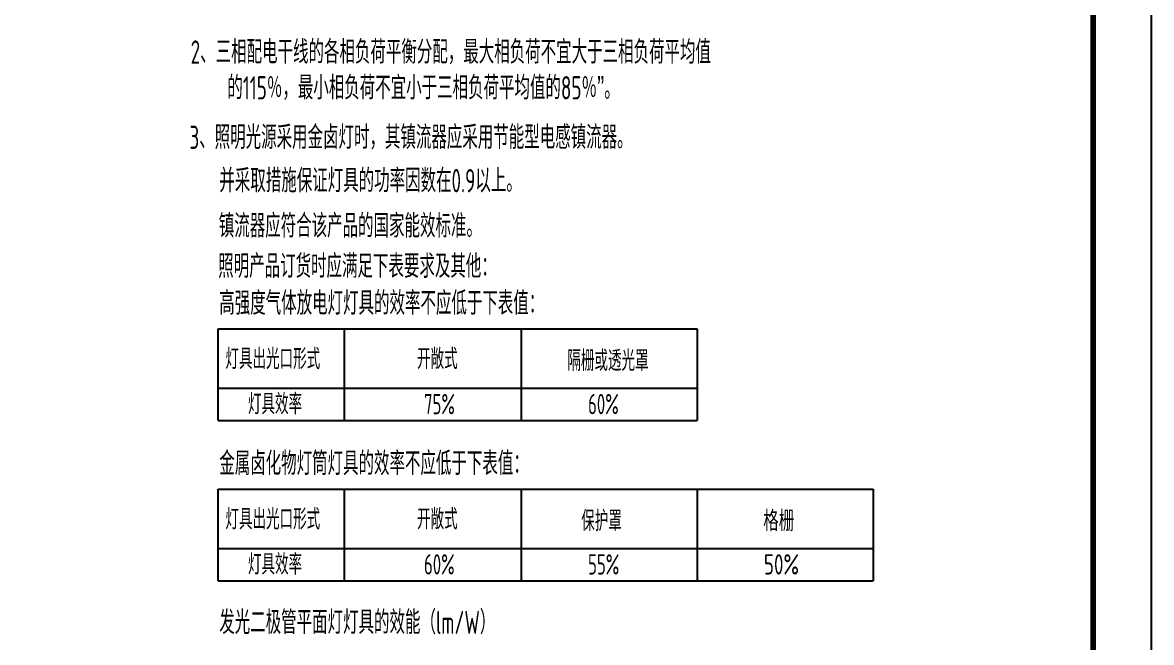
# Model space of a CAD drawing. Extents: x 1151645 to 1632247, y -116298 to 25377.
# Drawn here: x 1238331 to 1257733, y -13783 to -3128 of the extents above; entities that cross this region are included whole.
import ezdxf

# ---------------------------------------------------------------- set-up
doc = ezdxf.new("R2010")
doc.units = 0
doc.header["$LTSCALE"] = 1000
doc.header["$MEASUREMENT"] = 0
doc.layers.add('PUB_TITLE', color=4, linetype='CONTINUOUS')
doc.layers.add('电气', color=3, linetype='CONTINUOUS')
doc.styles.add('SCEI', font='sceie.shx', dxfattribs={"width": 0.75, "bigfont": 'sceic.shx'})
doc.styles.add('sceie', font='sceie.shx', dxfattribs={"width": 0.7, "bigfont": 'sceic.shx'})

msp = doc.modelspace()

# ---------------------------------------------------------------- linework, layer by layer
at = {"layer": 'PUB_TITLE'}
msp.add_lwpolyline([(1198332.7, -26383), (1257732.7, -26383), (1257732.7, 15617), (1198332.7, 15617)], close=True, dxfattribs=at)
at = {"layer": 'PUB_TITLE', "const_width": 100}
msp.add_lwpolyline([(1200832.7, -25383), (1256732.7, -25383), (1256732.7, 14617), (1200832.7, 14617)], close=True, dxfattribs=at)
at = {"layer": '电气'}
msp.add_line((1241692.6, -8393.4), (1249928.3, -8393.4), dxfattribs=at)
at = {"layer": '电气', "color": 3}
for p, q in [((1241692.6, -9970.5), (1241692.6, -8393.4)), ((1243861.7, -9970.5), (1243861.7, -8393.4)), ((1246907, -9970.5), (1246907, -8393.4)), ((1249928.3, -8393.4), (1249928.3, -9970.5)), ((1241692.6, -9413.3), (1249928.3, -9413.3)), ((1241692.6, -9970.5), (1249928.3, -9970.5)), ((1241692.6, -11148.6), (1252949.6, -11148.6)), ((1241692.6, -12725.7), (1241692.6, -11148.6)), ((1243861.7, -12725.7), (1243861.7, -11148.6)), ((1246907, -12725.7), (1246907, -11148.6)), ((1249928.3, -11148.6), (1249928.3, -12725.7)), ((1252949.6, -11148.6), (1252949.6, -12725.7)), ((1241692.6, -12168.5), (1252949.6, -12168.5)), ((1241692.6, -12725.7), (1252949.6, -12725.7))]:
    msp.add_line(p, q, dxfattribs=at)

# ---------------------------------------------------------------- texts
at = {"layer": '电气', "style": 'sceie', "width": 0.7}
for s, p in [('2、三相配电干线的各相负荷平衡分配，最大相负荷不宜大于三相负荷平均值', (1241220.7, -3834.1)), ('的115％，最小相负荷不宜小于三相负荷平均值的85％”。', (1241851.5, -4448.7)), ('3、照明光源采用金卤灯时，其镇流器应采用节能型电感镇流器。', (1241199.6, -5300)), ('并采取措施保证灯具的功率因数在0.9以上。', (1241713.5, -6045.8)), ('镇流器应符合该产品的国家能效标准。', (1241703.6, -6822.9)), ('照明产品订货时应满足下表要求及其他：', (1241693.6, -7516)), ('高强度气体放电灯灯具的效率不应低于下表值：', (1241711.6, -8151.3))]:
    msp.add_text(s, height=400, dxfattribs=at).set_placement(p)
at = {"layer": '电气', "color": 3}
for s, height, style, width, p in [('灯具出光口形式', 350, 'sceie', 0.7, (1241817.7, -9085)), ('开敞式', 350, 'sceie', 0.7, (1245111.2, -9085)), ('隔栅或透光罩', 350, 'sceie', 0.7, (1247694.2, -9114.9)), ('灯具效率', 350, 'sceie', 0.7, (1242204.4, -9861.1)), ('75%', 350, 'sceie', 0.7, (1245230.7, -9861.1)), ('60%', 350, 'sceie', 0.7, (1248050.6, -9861.1)), ('金属卤化物灯筒灯具的效率不应低于下表值：', 400, 'sceie', 0.7, (1241711.6, -10906.4)), ('灯具出光口形式', 350, 'sceie', 0.7, (1241817.7, -11840.2)), ('开敞式', 350, 'sceie', 0.7, (1245111.2, -11840.2)), ('保护罩', 350, 'sceie', 0.7, (1247933, -11870.1)), ('格栅', 350, 'SCEI', 0.8, (1251061.5, -11870.1)), ('灯具效率', 350, 'sceie', 0.7, (1242204.4, -12616.3)), ('60%%%', 350, 'sceie', 0.7, (1245230.7, -12616.3)), ('55%%%', 350, 'sceie', 0.7, (1248050.6, -12616.3)), ('50%%%', 350, 'SCEI', 0.8, (1251071.9, -12616.3)), ('发光二极管平面灯灯具的效能（lm/W）', 400, 'sceie', 0.7, (1241711.6, -13637.9))]:
    msp.add_text(s, height=height, dxfattribs=dict(at, style=style, width=width)).set_placement(p)

doc.saveas('drawing.dxf')
